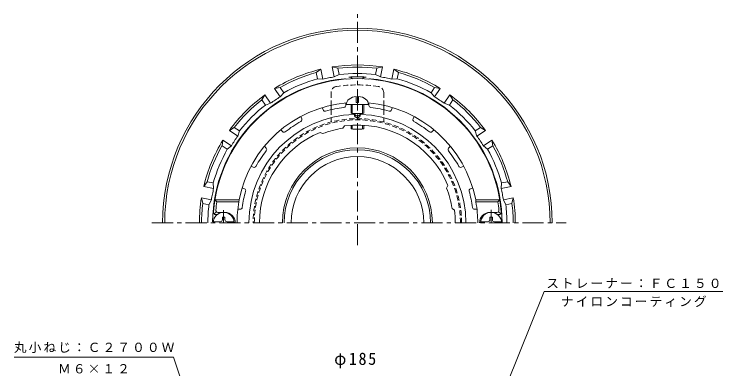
# Model space of a CAD drawing. Units: millimetres, scale not verified. Extents: x -194 to 143, y -230 to 269.
# Drawn here: x -194 to 142.6, y 101 to 269.3 of the extents above; entities that cross this region are included whole.
import ezdxf

# ---------------------------------------------------------------- set-up
doc = ezdxf.new("R2010")
doc.units = ezdxf.units.MM
doc.header["$LTSCALE"] = 2
for name, pattern in [('CHAIN1', [8, 5, -1, 1, -1]), ('DASHED1', [1.8, 1.2, -0.6]), ('DOUBLE_CHAIN1', [8.8, 5, -1, 0.6, -0.6, 0.6, -1])]:
    doc.linetypes.add(name, pattern=pattern)
for name, color, linetype, lineweight in [('0-0_通り芯', 3, 'Continuous', 9), ('0-2_本体（蓋）', 6, 'Continuous', 5), ('0-4_寸法', 7, 'Continuous', 9), ('0-5_文字', 7, 'Continuous', 9), ('0-A', 4, 'Continuous', 9), ('0-C', 2, 'DOUBLE_CHAIN1', 9)]:
    doc.layers.add(name, color=color, linetype=linetype, lineweight=lineweight)
doc.styles.add('ＭＳ ゴシック', font='')
doc.styles.get('ＭＳ ゴシック').set_extended_font_data('MS Gothic')

msp = doc.modelspace()

# ---------------------------------------------------------------- linework, layer by layer
at = {"layer": '0-0_通り芯', "linetype": 'CHAIN1'}
for p, q in [((-30.976, 159.652), (-30.976, 269.327)), ((-128.522, 170.213), (68.102, 170.213))]:
    msp.add_line(p, q, dxfattribs=at)
at = {"layer": '0-0_通り芯'}
for p, q in [((-50.525, 241.584), (-48.295, 243.186)), ((-47.356, 238.465), (-48.295, 243.186)), ((-40.227, 243.632), (-42.901, 244.259)), ((-39.64, 240.682), (-40.227, 243.632)), ((-22.312, 240.682), (-21.725, 243.632)), ((-21.725, 243.632), (-19.051, 244.259)), ((-19.99, 239.538), (-19.051, 244.259)), ((-11.427, 241.584), (-13.657, 243.186)), ((-49.938, 238.634), (-50.525, 241.584)), ((-22.312, 240.682), (-19.99, 239.538)), ((-12.013, 238.634), (-11.427, 241.584)), ((-49.938, 238.634), (-47.356, 238.465)), ((-67.619, 234.503), (-70.329, 234.059)), ((-65.948, 232.002), (-67.619, 234.503)), ((3.996, 232.002), (5.668, 234.503)), ((5.668, 234.503), (8.377, 234.059)), ((5.703, 230.057), (8.377, 234.059)), ((-76.35, 228.67), (-74.902, 231.003)), ((-72.228, 227.001), (-74.902, 231.003)), ((3.996, 232.002), (5.703, 230.057)), ((14.398, 228.67), (12.95, 231.003)), ((-74.679, 226.169), (-76.35, 228.67)), ((-74.679, 226.169), (-72.228, 227.001)), ((12.727, 226.169), (14.398, 228.67)), ((-89.433, 215.587), (-91.766, 214.139)), ((-86.932, 213.916), (-89.433, 215.587)), ((24.98, 213.916), (27.481, 215.587)), ((27.481, 215.587), (29.815, 214.139)), ((24.98, 213.916), (25.812, 211.465)), ((25.812, 211.465), (29.815, 214.139)), ((-95.266, 206.856), (-94.822, 209.566)), ((-90.82, 206.892), (-94.822, 209.566)), ((33.314, 206.856), (32.87, 209.566)), ((-92.765, 205.185), (-95.266, 206.856)), ((-92.765, 205.185), (-90.82, 206.892)), ((30.813, 205.185), (33.314, 206.856)), ((-102.347, 189.762), (-103.949, 187.532)), ((-99.397, 189.176), (-102.347, 189.762)), ((37.445, 189.176), (37.276, 186.593)), ((37.445, 189.176), (40.395, 189.762)), ((40.395, 189.762), (41.997, 187.532)), ((37.276, 186.593), (41.997, 187.532)), ((-104.395, 179.464), (-105.022, 182.138)), ((-100.301, 181.199), (-105.022, 182.138)), ((-101.445, 178.877), (-104.395, 179.464)), ((-101.445, 178.877), (-100.301, 181.199))]:
    msp.add_line(p, q, dxfattribs=at)
for points in [[(-39.64, 240.682), (-41.962, 239.538), (-42.901, 244.259)], [(-12.013, 238.634), (-14.596, 238.465), (-13.657, 243.186)], [(-65.948, 232.002), (-67.655, 230.057), (-70.329, 234.059)], [(12.727, 226.169), (10.276, 227.001), (12.95, 231.003)], [(-86.932, 213.916), (-87.764, 211.465), (-91.766, 214.139)], [(30.813, 205.185), (28.868, 206.892), (32.87, 209.566)], [(-99.397, 189.176), (-99.228, 186.593), (-103.949, 187.532)], [(39.493, 178.877), (38.349, 181.199), (43.07, 182.138)], [(39.493, 178.877), (42.443, 179.464), (43.07, 182.138)]]:
    msp.add_lwpolyline(points, dxfattribs=at)
for centre, radius, start, end in [((-30.976, 170.213), 92.5, 0, 180), ((-30.976, 170.213), 91.5, 0.00015, 180), ((-30.976, 170.213), 75, 103.3513, 121.64867), ((-30.976, 170.213), 75, 80.8513, 99.14867), ((-30.976, 170.213), 74, 82.8183, 97.18169), ((-30.976, 170.213), 75, 58.3513, 76.64867), ((-30.976, 170.213), 74, 105.3183, 119.68169), ((-30.976, 170.213), 70.19, 101.25, 103.49538), ((-30.976, 170.213), 70.19, 99.00459, 101.24998), ((-30.976, 170.213), 71, 82.99051, 97.00945), ((-30.976, 170.213), 69.404, 86.59785, 93.40215), ((-34.976, 237.498), 2, 35.92958, 93.4021), ((-26.976, 237.498), 2, 86.5979, 144.07042), ((-30.976, 170.213), 70.19, 78.75, 80.99538), ((-30.976, 170.213), 70.19, 76.50459, 78.74998), ((-30.976, 170.213), 74, 60.3183, 74.68169), ((-30.976, 170.213), 68.728, 95.15883, 179.58829), ((-30.976, 170.213), 71, 105.49051, 119.50945), ((-36.976, 236.671), 2, 67.10454, 95.15898), ((-24.976, 236.671), 2, 84.84102, 112.89177), ((-30.976, 170.213), 68.728, 0, 84.84117), ((-30.976, 170.213), 71, 60.49051, 74.50945), ((-30.976, 170.213), 75, 125.8513, 144.14867), ((-30.976, 170.213), 70.19, 121.50459, 123.74998), ((-30.976, 170.213), 70.19, 56.25, 58.49538), ((-30.976, 170.213), 75, 35.8513, 54.14867), ((-30.976, 170.213), 74, 127.8183, 142.18169), ((-30.976, 170.213), 71, 127.99051, 142.00945), ((-30.976, 170.213), 70.19, 123.75, 125.99538), ((-30.976, 170.213), 70.19, 54.00459, 56.24998), ((-30.976, 170.213), 71, 37.99051, 52.00945), ((-30.976, 170.213), 74, 37.8183, 52.18169), ((-30.976, 170.213), 75, 148.3513, 166.64867), ((-30.976, 170.213), 70.19, 146.25, 148.49538), ((-30.976, 170.213), 70.19, 144.00459, 146.24998), ((-30.976, 170.213), 70.19, 33.75, 35.99538), ((-30.976, 170.213), 70.19, 31.50459, 33.74998), ((-30.976, 170.213), 75, 13.3513, 31.64867), ((-30.976, 170.213), 74, 150.3183, 164.68169), ((-30.976, 170.213), 74, 15.3183, 29.68169), ((-30.976, 170.213), 71, 150.49051, 164.50945), ((-30.976, 170.213), 34.775, 0, 180), ((-30.976, 170.213), 71, 15.49051, 29.50945), ((-30.976, 170.213), 31.49, 0, 180), ((-30.976, 170.213), 70.19, 166.50459, 168.74998), ((-30.976, 170.213), 70.19, 11.25, 13.49538), ((-30.976, 170.213), 75, 170.8513, 180), ((-30.976, 170.213), 70.19, 168.75, 170.99538), ((-30.976, 170.213), 70.19, 9.00459, 11.24998), ((-30.976, 170.213), 75, 0, 9.14867), ((-30.976, 170.213), 74, 172.8183, 180), ((-30.976, 170.213), 71, 172.99051, 180), ((-30.976, 170.213), 71, 0, 7.00945), ((-30.976, 170.213), 74, 0, 7.18169)]:
    msp.add_arc(centre, radius, start, end, dxfattribs=at)
at = {"layer": '0-2_本体（蓋）'}
for p, q in [((-36.476, 225.998), (-36.476, 227.198)), ((-25.476, 225.998), (-25.476, 227.198)), ((-47.243, 223.856), (-47.702, 224.965)), ((-32.476, 221.711), (-32.476, 222.136)), ((-29.476, 221.711), (-29.476, 222.135)), ((-14.709, 223.856), (-14.25, 224.965)), ((-57.405, 219.647), (-57.865, 220.756)), ((-4.547, 219.647), (-4.087, 220.756)), ((-37.851, 215.191), (-37.115, 216.306)), ((-66.533, 213.548), (-67.381, 214.397)), ((-47.51, 212.603), (-48.706, 213.2)), ((4.581, 213.548), (5.43, 214.397)), ((-74.311, 205.77), (-75.16, 206.619)), ((12.359, 205.77), (13.208, 206.619)), ((-80.41, 196.642), (-81.519, 197.102)), ((18.458, 196.642), (19.567, 197.102)), ((-84.619, 186.48), (-85.728, 186.939)), ((11.414, 186.747), (12.011, 187.943)), ((22.667, 186.48), (23.776, 186.939)), ((-87.159, 181.213), (-98.587, 181.213)), ((-87.256, 180.213), (-87.159, 181.213)), ((25.207, 181.213), (36.635, 181.213)), ((25.304, 180.213), (25.207, 181.213)), ((-97.943, 175.538), (-99.021, 174.53)), ((-93.976, 175.213), (-97.205, 175.213)), ((-86.635, 176.714), (-87.766, 176.714)), ((14.002, 177.088), (15.117, 176.352)), ((24.683, 176.714), (25.814, 176.714)), ((32.024, 175.213), (35.253, 175.213)), ((35.991, 175.538), (37.069, 174.53)), ((-97.476, 174.213), (-98.291, 174.213)), ((35.524, 174.213), (36.339, 174.213))]:
    msp.add_line(p, q, dxfattribs=at)
for points in [[(-87.256, 180.213), (-97.731, 180.213), (-98.587, 181.213)], [(25.304, 180.213), (35.779, 180.213), (36.635, 181.213)]]:
    msp.add_lwpolyline(points, dxfattribs=at)
for centre, radius, start, end in [((-30.976, 170.213), 68.5, 4.24803, 175.75198), ((-30.976, 170.213), 57.25, 95.14587, 168.92233), ((-37.476, 225.998), 1, 276.64659, 359.9993), ((-30.976, 170.213), 57.25, 11.07768, 84.85414), ((-24.476, 225.998), 1, 180.0007, 263.35341), ((-46.319, 224.239), 1, 202.50082, 285.85338), ((-30.976, 170.213), 55.162, 96.64603, 105.85387), ((-30.976, 222.488), 1.5, 193.49446, 345.80159), ((-30.976, 170.213), 55.162, 74.14613, 83.35397), ((-15.633, 224.239), 1, 254.14662, 337.49918), ((-30.976, 170.213), 51.52, 91.66841, 180), ((-58.329, 219.264), 1, 299.14659, 22.4993), ((-30.976, 221.733), 1.5, 180.75317, 359.1655), ((-30.976, 170.213), 51.52, 0, 88.33159), ((-3.623, 219.264), 1, 157.5007, 240.85341), ((-30.976, 170.213), 55.162, 119.14603, 128.35387), ((-30.976, 170.213), 46.5, 22.41331, 97.58618), ((-30.976, 170.213), 55.162, 51.64613, 60.85397), ((-30.976, 170.213), 46.5, 112.4135, 180), ((-65.826, 214.255), 1, 225.00082, 308.35338), ((-30.976, 170.213), 45.5, 98.69096, 111.3089), ((3.874, 214.255), 1, 231.64662, 314.99918), ((-75.018, 205.063), 1, 321.64659, 44.9993), ((13.066, 205.063), 1, 135.0007, 218.35341), ((-30.976, 170.213), 55.162, 141.64603, 150.85387), ((-30.976, 170.213), 55.162, 29.14613, 38.35397), ((-80.027, 197.566), 1, 247.50082, 330.85338), ((18.075, 197.566), 1, 209.14662, 292.49918), ((-30.976, 170.213), 55.162, 164.14603, 172.32523), ((-85.002, 185.556), 1, 344.14659, 67.4993), ((-30.976, 170.213), 45.5, 8.69096, 21.3089), ((23.05, 185.556), 1, 112.5007, 195.85341), ((-30.976, 170.213), 55.162, 7.67477, 15.85397), ((-30.976, 170.213), 67.5, 171.48038, 174.82341), ((-30.976, 170.213), 57.161, 169.92461, 180), ((-30.976, 170.213), 57.161, 0, 10.07539), ((-30.976, 170.213), 67.5, 5.17659, 8.51962), ((-98.291, 175.213), 1, 175.75217, 270), ((-97.205, 176.213), 1, 174.82323, 270), ((-93.976, 170.213), 5, 0, 90.00018), ((-86.635, 177.714), 1, 269.99899, 352.32573), ((-30.976, 170.213), 46.5, 0, 7.5862), ((24.683, 177.714), 1, 187.67427, 270.00101), ((32.024, 170.213), 5, 89.99982, 180), ((35.253, 176.213), 1, 270, 5.17677), ((36.339, 175.213), 1, 270, 4.24783)]:
    msp.add_arc(centre, radius, start, end, dxfattribs=at)
at = {"layer": '0-5_文字'}
for p, q in [((15.524, 33.055), (57.783, 137.65)), ((57.783, 137.65), (142.566, 137.65))]:
    msp.add_line(p, q, dxfattribs=at)
msp.add_lwpolyline([(-91.536, 26.808), (-118.243, 106.49), (-193.959, 106.49)], dxfattribs=at)
at = {"layer": '0-A'}
for p, q in [((-31.476, 227.42), (-31.476, 230.302)), ((-30.476, 227.42), (-30.476, 230.302)), ((-36.226, 226.42), (-25.726, 226.42)), ((-33.976, 222.36), (-33.976, 226.42)), ((-33.476, 222.212), (-33.476, 226.42)), ((-31.476, 227.42), (-30.476, 227.42)), ((-28.476, 222.212), (-28.476, 226.42)), ((-27.976, 222.36), (-27.976, 226.42)), ((-33.976, 214.936), (-33.976, 216.616)), ((-33.476, 214.813), (-33.476, 216.646)), ((-28.476, 214.813), (-28.476, 216.646)), ((-27.976, 214.936), (-27.976, 216.616)), ((-95.076, 172.963), (-93.876, 172.963)), ((-95.076, 171.813), (-95.076, 172.963)), ((-93.876, 171.813), (-93.876, 172.963)), ((31.924, 171.813), (31.924, 172.963)), ((33.124, 172.963), (31.924, 172.963)), ((33.124, 171.813), (33.124, 172.963)), ((-99.44, 170.813), (-96.076, 170.813)), ((-92.876, 170.813), (-89.512, 170.813)), ((30.924, 170.813), (27.56, 170.813)), ((37.488, 170.813), (34.124, 170.813))]:
    msp.add_line(p, q, dxfattribs=at)
at = {"layer": '0-A', "linetype": 'CHAIN1'}
for p, q in [((-94.476, 170.213), (-94.476, 176.282)), ((32.524, 170.213), (32.524, 176.392))]:
    msp.add_line(p, q, dxfattribs=at)
at = {"layer": '0-A'}
for centre, radius, start, end in [((-94.476, 170.213), 5, 0, 180), ((32.524, 170.213), 5, 0, 180), ((-96.076, 171.813), 1, 270, 0), ((-92.876, 171.813), 1, 180, 270), ((30.924, 171.813), 1, 270, 0), ((34.124, 171.813), 1, 180, 270)]:
    msp.add_arc(centre, radius, start, end, dxfattribs=at)
for centre, major_axis, ratio, start_param, end_param in [((-30.976, 226.42), (5.25, 0), 0.7428, 1.6661703, 3.1415927), ((-30.976, 226.42), (5.25, 0), 0.7428, 6.2831853, 7.7585936), ((-30.976, 222.36), (-3, 0), 0.0891, 6.2831818, 9.4247745), ((-30.976, 214.936), (-3, 0), 0.0743, 6.2831635, 9.4247561)]:
    msp.add_ellipse(centre, major_axis=major_axis, ratio=ratio, start_param=start_param, end_param=end_param, dxfattribs=at)
at = {"layer": '0-C', "linetype": 'DASHED1'}
for p, q in [((-43.476, 232.021), (-43.476, 226.082)), ((-18.476, 232.021), (-18.476, 226.082)), ((-43.476, 223.94), (-43.476, 218.109)), ((-18.476, 223.94), (-18.476, 218.109))]:
    msp.add_line(p, q, dxfattribs=at)
at = {"layer": '0-C', "linetype": 'Continuous'}
for p, q in [((-43.476, 226.082), (-43.476, 223.94)), ((-18.476, 226.082), (-18.476, 223.94))]:
    msp.add_line(p, q, dxfattribs=at)
at = {"layer": '0-C', "linetype": 'DASHED1'}
for centre, radius, start, end in [((-30.976, 168.73), 67, 81.46362, 98.53638), ((-40.476, 232.021), 3, 98.53641, 180), ((-21.476, 232.021), 3, 0, 81.46359), ((-30.976, 170.213), 49.5, 0, 180), ((-30.976, 170.213), 48.939, 0, 180)]:
    msp.add_arc(centre, radius, start, end, dxfattribs=at)
at = {"layer": '0-C', "linetype": 'Continuous'}
msp.add_arc((-30.976, 170.213), 35.606, 0, 180, dxfattribs=at)

# ---------------------------------------------------------------- texts
at = {"layer": '0-4_寸法', "color": 2, "insert": (-41.976, 101.226), "char_height": 5.865, "attachment_point": 7, "style": 'ＭＳ ゴシック'}
msp.add_mtext('\\T1.21;\\W0.95;φ185', dxfattribs=at)
at = {"layer": '0-5_文字', "char_height": 4.399, "attachment_point": 7, "style": 'ＭＳ ゴシック'}
for s, insert in [('\\T1.17;ストレーナー：ＦＣ１５０', (58.675, 139.122)), ('\\T1.17;ナイロンコーティング', (65.675, 130.257)), ('\\T1.17;丸小ねじ：Ｃ２７００Ｗ', (-194.101, 108.468)), ('\\T1.17;Ｍ６×１２', (-173.101, 98.706))]:
    msp.add_mtext(s, dxfattribs=dict(at, insert=insert))

doc.saveas('drawing.dxf')
